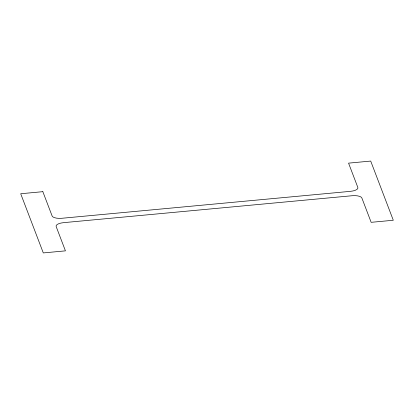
<?xml version="1.0" encoding="UTF-8"?>
<svg xmlns="http://www.w3.org/2000/svg" width="414" height="414" viewBox="0 0 414 414"><rect width="100%" height="100%" fill="white"/><g stroke="black" fill="none" stroke-linecap="round" stroke-linejoin="round"><path stroke-width="0.62" d="M42.844 191.677L20.7 193.742L43.294 252.928L65.438 250.858L56.144 226.505A8.622 3.121 -2.9 0 1 63.513 222.665L352.159 195.724A8.622 3.121 -2.9 0 1 361.857 197.97L371.156 222.323L393.3 220.258L370.706 161.072L348.562 163.142L357.856 187.495A8.622 3.121 -2.9 0 1 350.487 191.335L61.841 218.276A8.622 3.121 -2.9 0 1 52.143 216.03L42.844 191.677"/></g></svg>
